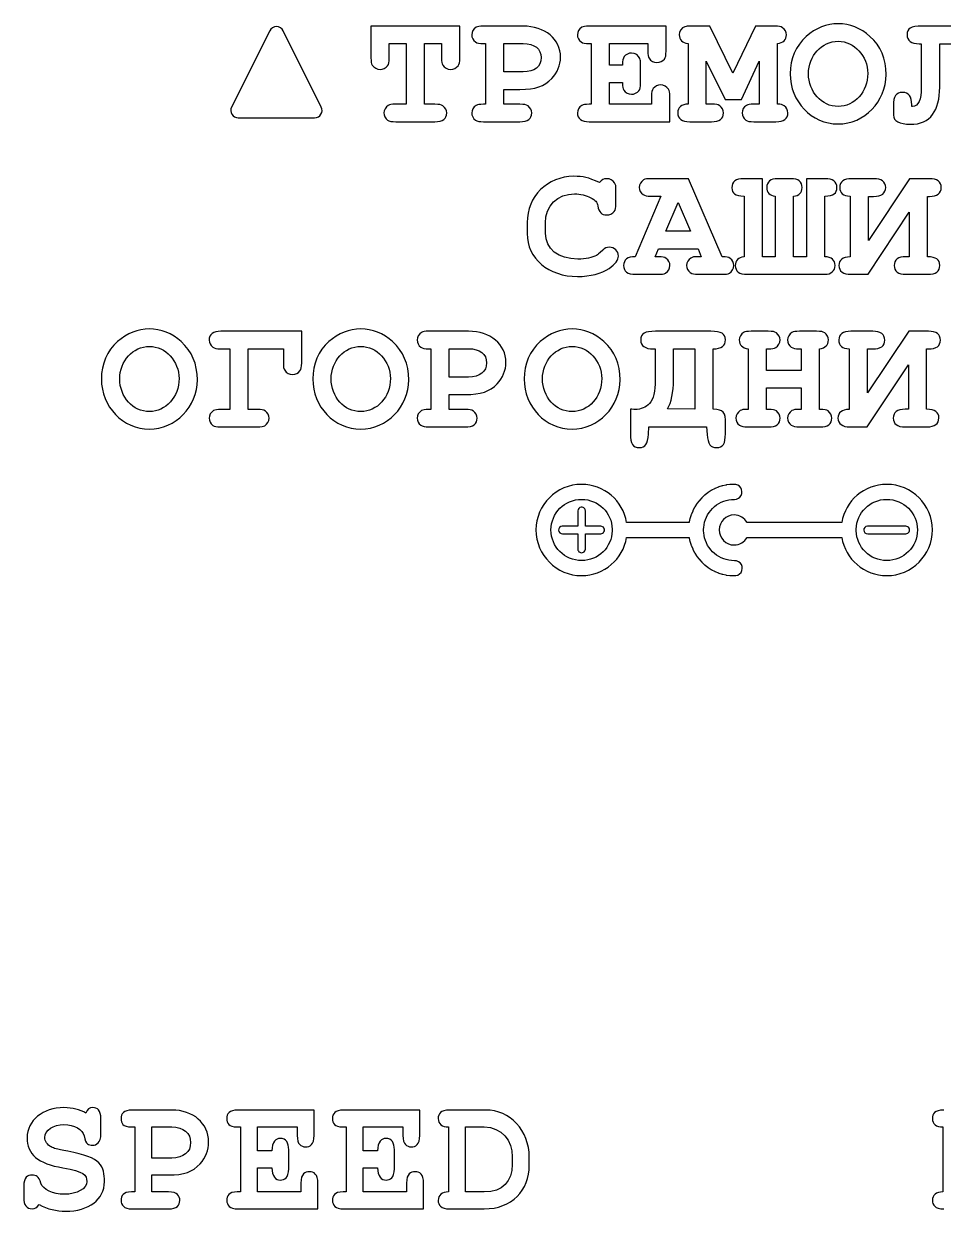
# Model space of a CAD drawing. Extents: x 3 to 63, y 6 to 117.
# Drawn here: x 9.35 to 39.96, y 77.19 to 116.73 of the extents above; entities that cross this region are included whole.
import ezdxf

# ---------------------------------------------------------------- set-up
doc = ezdxf.new("R2010")
doc.units = 0
doc.layers.add('Layer_1', color=7, linetype='CONTINUOUS')

msp = doc.modelspace()

# ---------------------------------------------------------------- linework, layer by layer
at = {"layer": 'Layer_1', "color": 7}
for points in [[(17.763672, 116.63281)], [(36.46253, 116.72715)], [(36.46253, 116.14577)], [(31.545349, 109.81835), (30.726905, 109.81835), (31.138949, 110.77226)], [(13.530089, 106.56715)], [(20.567989, 106.56715)], [(27.605888, 106.56715)], [(13.530089, 105.98577)], [(20.567989, 105.98577)], [(27.605888, 105.98577)], [(27.92181, 101.392412)], [(38.081913, 101.392412)], [(27.92181, 100.8927)], [(38.081913, 100.8927)], [(27.920775, 100.635352)], [(37.43544, 99.998181)], [(14.904296, 79.47666)], [(15.502607, 79.49356)], [(26.17799, 78.72592)], [(12.034458, 78.17276)]]:
    msp.add_lwpolyline(points, close=True, dxfattribs=at)
for points in [[(23.865575, 115.59262), (23.865575, 116.64813), (20.907886, 116.64813), (20.907886, 115.59262)], [(25.973414, 116.64813), (24.658258, 116.64813)], [(30.734138, 115.81845), (30.734138, 116.64819), (28.177205, 116.64819)], [(34.343402, 116.64814), (33.711224, 116.64814), (32.960513, 115.07898), (32.192868, 116.64814), (31.566335, 116.64814)], [(41.076501, 116.64813), (39.247701, 116.64813)], [(17.539062, 116.49414), (16.269531, 113.95508)], [(19.255859, 113.95508), (17.986328, 116.49414)], [(21.517486, 115.59262), (21.517486, 116.06675), (22.076286, 116.06675), (22.076286, 114.04604), (21.731975, 114.04604)], [(22.685886, 116.06675), (23.255975, 116.06675), (23.255975, 115.59262)], [(23.035842, 114.04615), (22.685886, 114.04615), (22.685886, 116.06675)], [(24.658258, 116.0668), (24.720348, 116.0668), (24.720348, 114.04609), (24.658258, 114.04609)], [(25.329947, 116.06675), (25.973414, 116.06675)], [(25.973414, 115.12413), (25.329947, 115.12413), (25.329947, 116.06675)], [(28.177205, 116.06686), (28.239295, 116.06686), (28.239295, 114.04615), (28.177205, 114.04615)], [(29.283516, 115.36687), (29.283516, 115.34997), (28.848894, 115.34997), (28.848894, 116.06681), (30.124538, 116.06681), (30.124538, 115.81845)], [(31.464735, 116.06674), (31.464735, 114.05167)], [(34.445002, 114.05164), (34.445002, 116.06671)], [(39.163034, 116.06111), (39.191254, 116.06111), (39.230764, 116.06111), (39.230764, 114.61613)], [(39.846052, 114.61618), (39.846052, 116.06116), (40.545963, 116.06116), (40.545963, 114.04609)], [(32.074335, 115.48537), (32.706513, 114.20973), (33.242735, 114.20973), (33.835402, 115.47973), (33.835402, 114.05168), (33.660424, 114.05168)], [(32.249313, 114.05163), (32.074335, 114.05163), (32.074335, 115.48537)], [(29.887479, 114.75727), (29.887479, 115.36687)], [(30.248706, 114.3058), (30.248706, 114.04616), (28.848884, 114.04616), (28.848897, 114.77417)], [(28.848897, 114.77417), (29.283519, 114.77417), (29.283519, 114.75727)], [(25.329947, 114.54275), (25.860525, 114.54275)], [(25.866169, 114.0462), (25.329947, 114.0462), (25.329947, 114.54275)], [(28.177205, 113.46478), (30.858316, 113.46478), (30.858316, 114.3058)], [(38.305118, 114.00093), (38.305118, 113.6792)], [(38.942898, 113.97266), (38.937298, 113.97266), (38.914718, 113.97266), (38.914718, 114.02916)], [(16.492188, 113.59375), (19.033203, 113.59375)], [(21.731975, 113.46472), (23.035842, 113.46472)], [(24.658258, 113.46477), (25.866169, 113.46477)], [(31.521179, 113.46465), (32.249313, 113.46465)], [(33.660424, 113.46466), (34.394202, 113.46466)], [(32.600857, 108.97172), (31.477612, 111.56817), (30.241479, 111.56817)], [(34.370033, 108.97168), (33.941055, 108.97168), (33.941055, 111.56813), (33.320166, 111.56813)], [(34.889321, 111.56813), (34.449055, 111.56813)], [(36.023855, 111.56813), (35.40861, 111.56813), (35.40861, 108.97168), (34.979633, 108.97168), (34.979633, 110.98675)], [(37.646271, 111.56813), (36.918138, 111.56813)], [(39.503294, 111.56813), (38.842894, 111.56813), (37.471294, 109.51355), (37.471294, 110.9811), (37.646271, 110.9811)], [(29.064973, 110.73835), (29.064973, 111.18991)], [(30.241479, 110.98685), (30.563212, 110.98685), (29.705257, 108.97178)], [(33.331455, 110.98675), (33.331455, 108.96604)], [(34.370033, 110.98675), (34.370033, 108.97168)], [(36.01821, 108.97168), (36.01821, 110.98675)], [(36.861694, 110.98675), (36.861693, 108.96604)], [(39.441204, 108.97168), (39.441204, 110.9811), (39.503294, 110.9811)], [(36.889915, 108.38466), (37.460004, 108.38466), (38.831604, 110.45053), (38.831604, 108.97168), (38.724359, 108.97168)], [(26.10729, 110.10617), (26.107289, 109.74497)], [(26.716889, 109.75622), (26.716889, 110.10053)], [(30.467257, 108.97173), (30.371297, 108.97173), (30.484186, 109.23702), (31.799349, 109.23697)], [(31.799349, 109.23697), (31.906594, 108.97168), (31.810634, 108.97168)], [(29.716545, 108.38476), (30.467257, 108.38476)], [(31.810634, 108.38475), (32.595212, 108.38475)], [(33.433055, 108.38466), (36.023855, 108.38466)], [(38.724359, 108.38466), (39.452493, 108.38466)], [(18.601261, 105.43261), (18.601261, 106.48812), (15.914506, 106.48812)], [(24.154671, 106.48812), (22.839515, 106.48812)], [(32.219861, 106.48812), (30.385416, 106.48812)], [(34.135786, 106.48813), (33.565697, 106.48813)], [(35.744451, 106.48817), (35.174362, 106.48817)], [(37.615227, 106.48812), (36.887094, 106.48812)], [(39.47225, 106.48812), (38.81185, 106.48812), (37.44025, 104.43355), (37.44025, 105.9011), (37.615227, 105.9011)], [(15.914506, 105.90679), (16.213661, 105.90679), (16.213661, 103.88607), (15.914506, 103.88607)], [(16.823261, 105.90675), (17.991661, 105.90675), (17.991661, 105.43261)], [(17.122417, 103.88603), (16.823261, 103.88603), (16.823261, 105.90675)], [(22.839515, 105.9068), (22.901605, 105.9068), (22.901605, 103.88608), (22.839515, 103.88608)], [(23.511204, 105.90675), (24.154671, 105.90675)], [(24.154671, 104.96412), (23.511204, 104.96412), (23.511204, 105.90675)], [(30.317683, 105.9011), (30.351553, 105.9011), (30.362843, 105.9011), (30.374133, 105.9011), (30.374133, 104.86817)], [(30.983726, 105.9011), (31.694926, 105.9011), (31.694926, 103.89168), (30.78617, 103.90298)], [(30.983726, 104.86818), (30.983726, 105.9011)], [(32.304528, 103.89168), (32.304528, 105.9011)], [(33.464097, 105.90677), (33.464097, 103.88605), (33.452807, 103.88605)], [(35.174362, 105.90681), (35.236452, 105.90681), (35.236452, 105.18432), (34.073696, 105.18432), (34.073696, 105.90681), (34.135786, 105.90681)], [(35.857341, 103.88608), (35.846051, 103.88608), (35.846051, 105.9068)], [(36.83065, 105.90675), (36.830649, 103.88603)], [(39.41016, 103.89168), (39.41016, 105.9011), (39.47225, 105.9011)], [(36.858871, 103.30466), (37.42896, 103.30466), (38.80056, 105.37052), (38.80056, 103.89168), (38.693315, 103.89168)], [(23.511204, 104.38275), (24.041782, 104.38275)], [(24.047427, 103.88609), (23.511204, 103.88609), (23.511204, 104.38275)], [(34.135785, 103.8861), (34.073695, 103.8861), (34.073695, 104.60295), (35.236453, 104.60288)], [(35.236453, 104.60288), (35.236453, 103.88603), (35.174363, 103.88603)], [(29.702444, 103.88603), (29.657284, 103.88603), (29.595194, 103.89203), (29.583904, 103.89203), (29.578304, 103.89203), (29.544434, 103.89203), (29.544434, 103.07923)], [(15.914506, 103.30471), (17.122417, 103.30471)], [(22.839515, 103.30476), (24.047427, 103.30476)], [(30.14839, 103.0623), (30.15968, 103.30501), (32.078748, 103.30466)], [(32.078748, 103.30466), (32.101328, 103.05066)], [(32.710928, 103.07888), (32.710928, 103.41755)], [(33.452807, 103.30473), (34.135785, 103.30473)], [(35.174363, 103.30471), (35.857341, 103.30471)], [(38.693315, 103.30466), (39.421449, 103.30466)], [(32.349445, 101.245651), (32.251777, 101.192941)], [(32.597492, 101.337635), (32.492074, 101.304562)], [(32.728752, 101.36709), (32.621265, 101.343836)], [(32.859493, 101.386727), (32.749939, 101.371224)], [(32.9923, 101.390861), (32.9923, 101.392412), (32.880681, 101.386727)], [(31.832166, 100.841024), (31.763435, 100.753174)], [(32.017684, 101.028609), (31.935517, 100.954195)], [(31.984095, 99.903097), (31.986161, 99.959424), (31.998046, 100.047274), (32.017684, 100.135124), (32.045071, 100.219356), (32.078144, 100.301005), (32.118969, 100.381104), (32.168062, 100.455518), (32.222839, 100.525798), (32.281233, 100.591944), (32.347897, 100.652922), (32.418176, 100.707182), (32.492074, 100.754208), (32.572171, 100.795549), (32.654337, 100.828622), (32.738054, 100.85601), (32.82642, 100.87513), (32.914269, 100.887016), (33.013488, 100.89115)], [(27.796752, 100.507711), (27.796752, 99.998181), (27.287222, 99.998181)], [(31.620809, 100.50306), (31.577917, 100.401774)], [(31.752066, 100.733537), (31.691606, 100.641553)], [(31.504019, 100.124272), (31.504019, 100.123238), (29.420944, 100.123238)], [(31.530893, 100.255013), (31.507636, 100.145459)], [(31.570165, 100.382137), (31.537092, 100.276717)], [(36.584847, 100.123238), (33.431035, 100.123238)], [(27.287222, 99.748067), (27.796752, 99.748067)], [(28.046867, 99.238538), (28.046868, 99.748067)], [(28.558463, 99.998181), (28.046868, 99.998181)], [(33.013488, 98.849931), (32.914269, 98.855616), (32.82642, 98.867501), (32.738054, 98.885071), (32.654337, 98.91246), (32.572171, 98.9476), (32.492074, 98.988424), (32.418176, 99.035449), (32.347897, 99.090226), (32.281233, 99.150688), (32.222839, 99.215283), (32.168062, 99.285564), (32.118969, 99.361528), (32.078144, 99.440076), (32.045071, 99.521725), (32.017684, 99.607507), (31.998046, 99.693807), (31.986161, 99.781657)], [(38.718561, 99.998181), (37.44732, 99.998181)], [(37.44732, 99.748067), (38.718561, 99.748067)], [(29.420944, 99.62301), (31.503503, 99.62301), (31.504019, 99.61836)], [(31.537092, 99.467981), (31.570165, 99.362561)], [(33.431551, 99.62301), (36.584847, 99.62301)], [(31.630628, 99.219934), (31.681787, 99.120199)], [(31.691606, 99.102629), (31.752066, 99.009095)], [(31.763435, 98.991524), (31.832166, 98.903675)], [(32.033186, 98.700069), (32.121035, 98.633924)], [(32.140673, 98.619971), (32.234208, 98.561577)], [(32.371151, 98.48923), (32.472436, 98.446338)], [(32.492074, 98.440137), (32.597492, 98.407064)], [(32.880681, 98.355905), (32.9923, 98.35177)], [(11.915924, 79.77014), (11.915924, 80.26685)], [(14.277763, 80.56036), (12.962607, 80.56036)], [(19.015913, 79.7137), (19.015913, 80.56036), (16.481557, 80.56036)], [(22.534862, 79.7137), (22.534862, 80.56036), (20.000506, 80.56036)], [(24.721723, 80.56036), (23.525101, 80.56036)], [(12.94003, 79.99592), (13.047274, 79.99592), (13.047274, 77.8341), (12.94003, 77.8341)], [(14.277763, 78.96302), (13.611718, 78.96302), (13.611718, 79.99595), (14.277763, 79.99595)], [(16.458979, 79.99592), (16.566224, 79.99592), (16.566224, 77.8341), (16.458979, 77.8341)], [(17.610446, 79.20005), (17.130668, 79.20005), (17.130668, 79.99592), (18.451468, 79.99592), (18.451468, 79.7137)], [(19.977928, 79.99592), (20.085173, 79.99592), (20.085173, 77.8341), (19.977928, 77.8341)], [(21.129395, 79.20005), (20.649617, 79.20005), (20.649617, 79.99592), (21.970417, 79.99592), (21.970417, 79.7137)], [(23.491234, 79.99592), (23.491234, 77.8341)], [(24.682212, 77.83407), (24.055679, 77.83407), (24.055679, 79.99589), (24.676568, 79.99589)], [(39.946234, 79.99592), (39.946234, 77.8341)], [(18.169246, 78.60174), (18.169246, 79.23956)], [(21.688195, 78.60174), (21.688195, 79.23956)], [(25.613545, 79.00247), (25.613545, 78.74282)], [(26.17799, 78.72592), (26.17799, 78.99121)], [(14.170518, 77.8341), (13.611718, 77.8341), (13.611718, 78.39854), (14.164874, 78.39854)], [(18.575646, 78.12761), (18.575646, 77.8341), (17.130668, 77.8341), (17.130668, 78.64125), (17.610446, 78.64125)], [(22.094595, 78.12761), (22.094595, 77.8341), (20.649617, 77.8341), (20.649617, 78.64125), (21.129395, 78.64125)], [(9.347702, 78.02036), (9.347702, 77.64783)], [(19.14009, 77.26965), (19.14009, 78.12761)], [(22.659039, 77.26965), (22.659039, 78.12761)], [(12.962607, 77.26965), (14.170518, 77.26965)], [(16.481557, 77.26965), (19.14009, 77.26965)], [(20.000506, 77.26965), (22.659039, 77.26965)], [(23.525101, 77.26965), (24.676568, 77.26965)]]:
    msp.add_lwpolyline(points, dxfattribs=at)
for points in [[(17.763672, 116.63281), (17.668512, 116.6331), (17.581443, 116.57931), (17.539062, 116.49414)], [(17.986328, 116.49414), (17.944258, 116.57874), (17.858126, 116.63236), (17.763672, 116.63281)], [(24.658258, 116.64813), (24.511503, 116.64813), (24.466347, 116.64213), (24.409903, 116.60863)], [(27.220836, 115.60955), (27.220836, 116.21915), (26.701547, 116.64813), (25.973414, 116.64813)], [(28.177205, 116.64819), (28.024805, 116.64819), (27.985294, 116.64219), (27.92885, 116.60869)], [(31.566335, 116.64814), (31.453446, 116.64814), (31.413935, 116.64214), (31.363135, 116.62554)], [(34.614335, 116.59164), (34.552245, 116.63684), (34.495802, 116.64814), (34.343402, 116.64814)], [(36.46253, 116.72715), (36.084352, 116.72715), (35.717463, 116.58039), (35.401374, 116.30382)], [(37.523685, 116.30382), (37.218885, 116.58039), (36.846352, 116.72715), (36.46253, 116.72715)], [(39.247701, 116.64813), (38.886456, 116.64813), (38.756634, 116.56913), (38.756634, 116.36026)], [(24.409903, 116.60863), (24.319593, 116.55213), (24.263147, 116.45623), (24.263147, 116.36027)], [(24.263147, 116.36027), (24.263147, 116.26427), (24.313947, 116.174), (24.387325, 116.1232)], [(27.92885, 116.60869), (27.83854, 116.55219), (27.782094, 116.46193), (27.782094, 116.36033)], [(27.782094, 116.36033), (27.782094, 116.26433), (27.827254, 116.17971), (27.906272, 116.12326)], [(31.363135, 116.62554), (31.250246, 116.59164), (31.171224, 116.47314), (31.171224, 116.36025)], [(31.171224, 116.36025), (31.171224, 116.19092), (31.272824, 116.09496), (31.464735, 116.06674)], [(34.445002, 116.06671), (34.636913, 116.09491), (34.738513, 116.19089), (34.738513, 116.36022)], [(34.738513, 116.36022), (34.738513, 116.45052), (34.693353, 116.5352), (34.614335, 116.59164)], [(35.401374, 116.30382), (35.057063, 115.99902), (34.865152, 115.55311), (34.865152, 115.06204)], [(38.059908, 115.03382), (38.059908, 115.55875), (37.879285, 115.98208), (37.523685, 116.30382)], [(38.756634, 116.36026), (38.756634, 116.16271), (38.892101, 116.06675), (39.163034, 116.06111)], [(24.387325, 116.1232), (24.449415, 116.078), (24.511503, 116.0668), (24.658258, 116.0668)], [(25.973414, 116.06675), (26.351592, 116.06675), (26.57737, 115.89177), (26.57737, 115.59826)], [(27.906272, 116.12326), (27.968362, 116.07806), (28.03045, 116.06686), (28.177205, 116.06686)], [(35.474752, 115.06204), (35.474752, 115.65471), (35.920663, 116.14577), (36.46253, 116.14577)], [(36.46253, 116.14577), (36.998752, 116.14577), (37.450308, 115.65471), (37.450308, 115.07333)], [(20.907886, 115.59262), (20.907886, 115.45715), (20.919176, 115.40071), (20.953046, 115.34991)], [(21.461046, 115.32733), (21.506206, 115.38943), (21.517486, 115.43457), (21.517486, 115.59262)], [(23.255975, 115.59262), (23.255975, 115.45715), (23.267265, 115.40071), (23.301135, 115.34991)], [(23.809135, 115.32733), (23.854285, 115.38943), (23.865575, 115.43457), (23.865575, 115.59262)], [(26.57737, 115.59826), (26.57737, 115.29911), (26.351592, 115.12413), (25.973414, 115.12413)], [(26.93297, 114.90399), (27.113592, 115.09591), (27.220836, 115.35555), (27.220836, 115.60955)], [(29.339966, 115.63216), (29.294806, 115.57006), (29.283516, 115.51362), (29.283516, 115.36687)], [(29.582677, 115.75069), (29.486717, 115.75069), (29.39641, 115.70549), (29.339966, 115.63216)], [(29.864899, 115.57007), (29.825389, 115.67167), (29.706855, 115.75069), (29.582677, 115.75069)], [(29.887479, 115.36687), (29.887479, 115.47976), (29.881879, 115.51362), (29.864899, 115.57007)], [(30.124538, 115.81845), (30.124538, 115.68863), (30.135828, 115.62654), (30.169698, 115.57574)], [(30.169698, 115.57574), (30.226138, 115.49104), (30.327742, 115.43463), (30.429342, 115.43463)], [(30.429342, 115.43463), (30.525302, 115.43463), (30.621254, 115.47983), (30.677698, 115.55317)], [(30.677698, 115.55317), (30.722858, 115.61527), (30.734138, 115.66605), (30.734138, 115.81845)], [(20.953046, 115.34991), (21.009486, 115.25961), (21.11109, 115.20879), (21.21269, 115.20879)], [(21.21269, 115.20879), (21.30865, 115.20879), (21.398957, 115.25399), (21.461046, 115.32733)], [(23.301135, 115.34991), (23.357575, 115.25961), (23.453535, 115.20879), (23.560779, 115.20879)], [(23.560779, 115.20879), (23.656739, 115.20879), (23.747046, 115.25399), (23.809135, 115.32733)], [(34.865152, 115.06204), (34.865152, 114.13635), (35.581997, 113.39128), (36.46253, 113.39128)], [(36.46253, 113.97266), (35.920663, 113.97266), (35.474752, 114.46373), (35.474752, 115.06204)], [(37.450308, 115.07333), (37.450308, 114.46373), (37.010041, 113.97266), (36.46253, 113.97266)], [(25.860525, 114.54275), (26.396747, 114.54275), (26.67897, 114.63875), (26.93297, 114.90399)], [(29.283519, 114.75727), (29.283519, 114.6218), (29.289119, 114.571), (29.323029, 114.5202)], [(29.831029, 114.49762), (29.876189, 114.55972), (29.887479, 114.60487), (29.887479, 114.75727)], [(30.553511, 114.68963), (30.451911, 114.68963), (30.367245, 114.64443), (30.305156, 114.57109)], [(30.813156, 114.54851), (30.756706, 114.63881), (30.655111, 114.68963), (30.553511, 114.68963)], [(36.46253, 113.39128), (37.337419, 113.39128), (38.059908, 114.13635), (38.059908, 115.03382)], [(29.323029, 114.5202), (29.379479, 114.4355), (29.481074, 114.37909), (29.582674, 114.37909)], [(29.582674, 114.37909), (29.678634, 114.37909), (29.774585, 114.42429), (29.831029, 114.49762)], [(30.305156, 114.57109), (30.259996, 114.50899), (30.248706, 114.4582), (30.248706, 114.3058)], [(30.858316, 114.3058), (30.858316, 114.44127), (30.847026, 114.49771), (30.813156, 114.54851)], [(38.609918, 114.4412), (38.389785, 114.4412), (38.305118, 114.31138), (38.305118, 114.00093)], [(38.914718, 114.02916), (38.914718, 114.30009), (38.813118, 114.4412), (38.609918, 114.4412)], [(39.230764, 114.61613), (39.230764, 114.18715), (39.134804, 113.98395), (38.942898, 113.97266)], [(39.608985, 113.70742), (39.76703, 113.91627), (39.846052, 114.22671), (39.846052, 114.61618)], [(16.269531, 113.95508), (16.187131, 113.78935), (16.307111, 113.59466), (16.492188, 113.59375)], [(19.033203, 113.59375), (19.218283, 113.59466), (19.338256, 113.78935), (19.255859, 113.95508)], [(21.48362, 114.00654), (21.39331, 113.95014), (21.336864, 113.85414), (21.336864, 113.75818)], [(21.731975, 114.04604), (21.58522, 114.04604), (21.540064, 114.04004), (21.48362, 114.00654)], [(23.306775, 113.98965), (23.244685, 114.03485), (23.188242, 114.04615), (23.035842, 114.04615)], [(23.430953, 113.75823), (23.430953, 113.84853), (23.385803, 113.93321), (23.306775, 113.98965)], [(24.409903, 114.00659), (24.319593, 113.95019), (24.263147, 113.85419), (24.263147, 113.75823)], [(24.658258, 114.04609), (24.517147, 114.04609), (24.466347, 114.03479), (24.409903, 114.00659)], [(26.137103, 113.9897), (26.075013, 114.0349), (26.018569, 114.0462), (25.866169, 114.0462)], [(26.261281, 113.75828), (26.261281, 113.84858), (26.216121, 113.93326), (26.137103, 113.9897)], [(27.92885, 114.00665), (27.83854, 113.95025), (27.782094, 113.85989), (27.782094, 113.75829)], [(28.177205, 114.04615), (28.036094, 114.04615), (27.985294, 114.03485), (27.92885, 114.00665)], [(31.464735, 114.05167), (31.250246, 114.04567), (31.120424, 113.93878), (31.120424, 113.75816)], [(32.520246, 113.99523), (32.458156, 114.04043), (32.407357, 114.05163), (32.249313, 114.05163)], [(32.644424, 113.75816), (32.644424, 113.85416), (32.599264, 113.93878), (32.520246, 113.99523)], [(33.412068, 114.00648), (33.321758, 113.95568), (33.265313, 113.85972), (33.265313, 113.75812)], [(33.660424, 114.05168), (33.513668, 114.05168), (33.468513, 114.04038), (33.412068, 114.00648)], [(34.665135, 113.99524), (34.608695, 114.03474), (34.569175, 114.04604), (34.445002, 114.05164)], [(34.789313, 113.75817), (34.789313, 113.85417), (34.744153, 113.93879), (34.665135, 113.99524)], [(21.336864, 113.75818), (21.336864, 113.66788), (21.387664, 113.57192), (21.461042, 113.52112)], [(21.461042, 113.52112), (21.517482, 113.48162), (21.602153, 113.46472), (21.731975, 113.46472)], [(23.035842, 113.46472), (23.295486, 113.46472), (23.430953, 113.56072), (23.430953, 113.75823)], [(24.263147, 113.75823), (24.263147, 113.66793), (24.313947, 113.57197), (24.387325, 113.52117)], [(24.387325, 113.52117), (24.443765, 113.48167), (24.528436, 113.46477), (24.658258, 113.46477)], [(25.866169, 113.46477), (26.125814, 113.46477), (26.261281, 113.56077), (26.261281, 113.75828)], [(27.782094, 113.75829), (27.782094, 113.56638), (27.917561, 113.46478), (28.177205, 113.46478)], [(31.120424, 113.75816), (31.120424, 113.56625), (31.25589, 113.46465), (31.521179, 113.46465)], [(32.249313, 113.46465), (32.508957, 113.46465), (32.644424, 113.56065), (32.644424, 113.75816)], [(33.265313, 113.75812), (33.265313, 113.66212), (33.310473, 113.5775), (33.389491, 113.52106)], [(33.389491, 113.52106), (33.445931, 113.48156), (33.524957, 113.46466), (33.660424, 113.46466)], [(34.394202, 113.46466), (34.653846, 113.46466), (34.789313, 113.56626), (34.789313, 113.75817)], [(38.305118, 113.6792), (38.305118, 113.49293), (38.508318, 113.38004), (38.858274, 113.38004)], [(38.858274, 113.38004), (39.213874, 113.38004), (39.450941, 113.48164), (39.608985, 113.70742)], [(27.665156, 111.64711), (26.778978, 111.64711), (26.10729, 110.98106), (26.10729, 110.10617)], [(28.517467, 111.44391), (28.128001, 111.61324), (27.981245, 111.64711), (27.665156, 111.64711)], [(28.760178, 111.56809), (28.658578, 111.56809), (28.590845, 111.53419), (28.517467, 111.44391)], [(29.019823, 111.43262), (28.963373, 111.51732), (28.867423, 111.56809), (28.760178, 111.56809)], [(29.987479, 111.52867), (29.897169, 111.47227), (29.840723, 111.37627), (29.840723, 111.28032)], [(30.241479, 111.56817), (30.089079, 111.56817), (30.043923, 111.56217), (29.987479, 111.52867)], [(33.320166, 111.56813), (33.060521, 111.56813), (32.925055, 111.46653), (32.925055, 111.26897)], [(34.449055, 111.56813), (34.211988, 111.56813), (34.08781, 111.46653), (34.08781, 111.27461)], [(35.261855, 111.27461), (35.261855, 111.46653), (35.137677, 111.56813), (34.889321, 111.56813)], [(36.42461, 111.27461), (36.42461, 111.46653), (36.289144, 111.56813), (36.023855, 111.56813)], [(36.918138, 111.56813), (36.652849, 111.56813), (36.517383, 111.46653), (36.517383, 111.28026)], [(38.047027, 111.27461), (38.047027, 111.46653), (37.905916, 111.56813), (37.646271, 111.56813)], [(39.898405, 111.27461), (39.898405, 111.46653), (39.762938, 111.56813), (39.503294, 111.56813)], [(29.064973, 111.18991), (29.064973, 111.33102), (29.059373, 111.37617), (29.019823, 111.43262)], [(29.840723, 111.28032), (29.840723, 111.18432), (29.885883, 111.0997), (29.970545, 111.04325)], [(32.925055, 111.26897), (32.925055, 111.07706), (33.032299, 110.99804), (33.331455, 110.98675)], [(34.08781, 111.27461), (34.08781, 111.11093), (34.18377, 111.01497), (34.370033, 110.98675)], [(34.979633, 110.98675), (35.165899, 111.00365), (35.261855, 111.09964), (35.261855, 111.27461)], [(36.01821, 110.98675), (36.311721, 110.99805), (36.42461, 111.07705), (36.42461, 111.27461)], [(36.517383, 111.28026), (36.517383, 111.08835), (36.630271, 110.99239), (36.861694, 110.98675)], [(37.646271, 110.9811), (37.91156, 110.9811), (38.047027, 111.0827), (38.047027, 111.27461)], [(39.503294, 110.9811), (39.762938, 110.9811), (39.898405, 111.0827), (39.898405, 111.27461)], [(26.716889, 110.10053), (26.716889, 110.66497), (27.123289, 111.06573), (27.687733, 111.06573)], [(27.687733, 111.06573), (27.879644, 111.06573), (28.071555, 111.02053), (28.223955, 110.93591)], [(28.223955, 110.93591), (28.382, 110.85121), (28.438444, 110.78915), (28.461022, 110.66497)], [(29.008533, 110.47871), (29.053693, 110.53511), (29.064973, 110.59724), (29.064973, 110.73835)], [(29.970545, 111.04325), (30.026995, 110.99805), (30.089079, 110.98685), (30.241479, 110.98685)], [(28.461022, 110.66497), (28.500532, 110.45049), (28.5852, 110.36017), (28.760177, 110.36017)], [(28.760177, 110.36017), (28.856137, 110.36017), (28.946444, 110.40537), (29.008533, 110.47871)], [(26.107289, 109.74497), (26.107289, 108.91524), (26.818489, 108.31128), (27.789333, 108.31128)], [(27.800622, 108.89262), (27.145866, 108.89262), (26.716889, 109.23129), (26.716889, 109.75622)], [(28.624711, 109.19177), (28.477955, 109.05066), (28.477955, 109.05066), (28.421511, 109.0168)], [(28.844844, 109.28777), (28.765824, 109.28777), (28.692444, 109.25957), (28.624711, 109.19177)], [(29.149644, 108.99426), (29.149644, 109.1523), (29.008533, 109.28777), (28.844844, 109.28777)], [(28.421511, 109.0168), (28.274755, 108.9378), (28.060266, 108.89262), (27.800622, 108.89262)], [(28.8392, 108.58221), (29.0424, 108.72333), (29.149644, 108.86444), (29.149644, 108.99426)], [(29.705257, 108.97178), (29.456901, 108.97178), (29.321434, 108.87018), (29.321434, 108.67827)], [(30.73819, 108.91533), (30.6761, 108.96043), (30.625301, 108.97173), (30.467257, 108.97173)], [(30.862368, 108.67826), (30.862368, 108.76856), (30.817208, 108.85888), (30.73819, 108.91533)], [(31.562279, 108.92658), (31.471969, 108.87578), (31.415523, 108.77982), (31.415523, 108.67822)], [(31.810634, 108.97168), (31.663879, 108.97168), (31.618723, 108.96038), (31.562279, 108.92658)], [(32.866145, 108.91532), (32.804055, 108.95482), (32.753257, 108.96612), (32.600857, 108.97172)], [(32.990323, 108.67825), (32.990323, 108.76855), (32.945163, 108.85887), (32.866145, 108.91532)], [(33.331455, 108.96604), (33.133899, 108.94344), (33.037944, 108.8475), (33.037944, 108.67817)], [(36.362521, 108.67817), (36.362521, 108.86444), (36.243988, 108.96039), (36.01821, 108.97168)], [(36.861693, 108.96604), (36.613337, 108.96004), (36.489159, 108.86444), (36.489159, 108.67817)], [(38.724359, 108.97168), (38.464715, 108.97168), (38.329248, 108.87008), (38.329248, 108.67817)], [(39.847604, 108.68381), (39.847604, 108.87573), (39.72907, 108.96039), (39.441204, 108.97168)], [(27.789333, 108.31128), (28.201377, 108.31128), (28.590844, 108.41288), (28.8392, 108.58221)], [(29.321434, 108.67827), (29.321434, 108.48071), (29.451257, 108.38476), (29.716545, 108.38476)], [(30.467257, 108.38476), (30.58579, 108.38476), (30.670457, 108.39606), (30.715612, 108.42426)], [(30.715612, 108.42426), (30.805922, 108.48066), (30.862368, 108.57666), (30.862368, 108.67826)], [(31.415523, 108.67822), (31.415523, 108.58222), (31.460683, 108.4976), (31.539701, 108.44115)], [(31.539701, 108.44115), (31.596141, 108.40165), (31.675168, 108.38475), (31.810634, 108.38475)], [(32.595212, 108.38475), (32.713745, 108.38475), (32.798412, 108.39605), (32.843568, 108.42425)], [(32.843568, 108.42425), (32.933878, 108.47505), (32.990323, 108.57665), (32.990323, 108.67825)], [(33.037944, 108.67817), (33.037944, 108.48626), (33.17341, 108.38466), (33.433055, 108.38466)], [(36.023855, 108.38466), (36.227055, 108.38466), (36.362521, 108.50319), (36.362521, 108.67817)], [(36.489159, 108.67817), (36.489159, 108.48626), (36.63027, 108.38466), (36.889915, 108.38466)], [(38.329248, 108.67817), (38.329248, 108.48626), (38.464715, 108.38466), (38.724359, 108.38466)], [(39.452493, 108.38466), (39.712137, 108.38466), (39.847604, 108.48626), (39.847604, 108.68381)], [(13.530089, 106.56715), (13.151911, 106.56715), (12.785022, 106.42039), (12.468934, 106.14381)], [(14.591245, 106.14381), (14.286445, 106.42039), (13.913911, 106.56715), (13.530089, 106.56715)], [(15.914506, 106.48812), (15.654861, 106.48812), (15.519394, 106.38652), (15.519394, 106.19461)], [(20.567989, 106.56715), (20.189811, 106.56715), (19.822922, 106.42039), (19.506833, 106.14381)], [(21.629144, 106.14381), (21.324344, 106.42039), (20.951811, 106.56715), (20.567989, 106.56715)], [(22.59116, 106.44862), (22.50085, 106.39222), (22.444404, 106.29622), (22.444404, 106.20027)], [(22.839515, 106.48812), (22.69276, 106.48812), (22.647604, 106.48212), (22.59116, 106.44862)], [(25.402093, 105.44955), (25.402093, 106.05915), (24.882804, 106.48812), (24.154671, 106.48812)], [(27.605888, 106.56715), (27.22771, 106.56715), (26.860821, 106.42039), (26.544733, 106.14381)], [(28.667044, 106.14381), (28.362244, 106.42039), (27.98971, 106.56715), (27.605888, 106.56715)], [(30.385416, 106.48812), (30.018528, 106.48812), (29.888705, 106.41472), (29.888705, 106.20026)], [(32.710928, 106.2059), (32.710928, 106.4091), (32.575461, 106.48812), (32.219861, 106.48812)], [(33.317342, 106.44863), (33.227032, 106.39223), (33.170586, 106.29623), (33.170586, 106.20028)], [(33.565697, 106.48813), (33.424586, 106.48813), (33.368142, 106.47683), (33.317342, 106.44863)], [(34.406719, 106.43173), (34.344629, 106.47693), (34.293831, 106.48813), (34.135786, 106.48813)], [(34.530897, 106.20031), (34.530897, 106.29061), (34.485737, 106.37528), (34.406719, 106.43173)], [(34.926006, 106.44867), (34.835696, 106.39227), (34.779251, 106.29627), (34.779251, 106.20032)], [(35.174362, 106.48817), (35.033251, 106.48817), (34.976806, 106.47687), (34.926006, 106.44867)], [(36.015384, 106.43737), (35.953294, 106.47687), (35.902495, 106.48817), (35.744451, 106.48817)], [(36.139562, 106.20031), (36.139562, 106.29061), (36.094402, 106.37528), (36.015384, 106.43737)], [(36.887094, 106.48812), (36.621805, 106.48812), (36.486339, 106.38652), (36.486339, 106.20026)], [(38.015983, 106.19461), (38.015983, 106.38652), (37.874872, 106.48812), (37.615227, 106.48812)], [(39.867361, 106.19461), (39.867361, 106.38652), (39.731894, 106.48812), (39.47225, 106.48812)], [(12.468934, 106.14381), (12.124622, 105.83901), (11.932711, 105.3931), (11.932711, 104.90203)], [(12.542311, 104.90203), (12.542311, 105.4947), (12.988222, 105.98577), (13.530089, 105.98577)], [(13.530089, 105.98577), (14.066311, 105.98577), (14.517867, 105.4947), (14.517867, 104.91332)], [(15.127467, 104.87381), (15.127467, 105.39875), (14.946845, 105.82208), (14.591245, 106.14381)], [(15.519394, 106.19461), (15.519394, 106.10431), (15.564554, 106.01963), (15.643572, 105.96319)], [(15.643572, 105.96319), (15.711302, 105.91799), (15.756461, 105.90679), (15.914506, 105.90679)], [(19.506833, 106.14381), (19.162522, 105.83901), (18.970611, 105.3931), (18.970611, 104.90203)], [(19.580211, 104.90203), (19.580211, 105.4947), (20.026122, 105.98577), (20.567989, 105.98577)], [(20.567989, 105.98577), (21.104211, 105.98577), (21.555766, 105.4947), (21.555766, 104.91332)], [(22.165366, 104.87381), (22.165366, 105.39875), (21.984744, 105.82208), (21.629144, 106.14381)], [(22.444404, 106.20027), (22.444404, 106.10427), (22.495204, 106.014), (22.568582, 105.9632)], [(22.568582, 105.9632), (22.630672, 105.918), (22.69276, 105.9068), (22.839515, 105.9068)], [(26.544733, 106.14381), (26.200421, 105.83901), (26.00851, 105.3931), (26.00851, 104.90203)], [(26.61811, 104.90203), (26.61811, 105.4947), (27.064021, 105.98577), (27.605888, 105.98577)], [(27.605888, 105.98577), (28.14211, 105.98577), (28.593666, 105.4947), (28.593666, 104.91332)], [(29.203266, 104.87381), (29.203266, 105.39875), (29.022644, 105.82208), (28.667044, 106.14381)], [(29.888705, 106.20026), (29.888705, 106.0027), (30.029816, 105.9011), (30.317683, 105.9011)], [(32.304528, 105.9011), (32.581105, 105.9071), (32.710928, 106.00835), (32.710928, 106.2059)], [(33.170586, 106.20028), (33.170586, 106.03094), (33.272186, 105.92934), (33.464097, 105.90677)], [(34.384142, 105.94631), (34.474452, 106.00271), (34.530897, 106.09306), (34.530897, 106.20031)], [(34.779251, 106.20032), (34.779251, 106.10432), (34.824411, 106.01405), (34.903429, 105.95761)], [(35.846051, 105.9068), (36.037962, 105.9294), (36.139562, 106.03097), (36.139562, 106.20031)], [(36.486339, 106.20026), (36.486339, 106.00835), (36.599227, 105.91239), (36.83065, 105.90675)], [(37.615227, 105.9011), (37.880516, 105.9011), (38.015983, 106.0027), (38.015983, 106.19461)], [(39.47225, 105.9011), (39.731894, 105.9011), (39.867361, 106.0027), (39.867361, 106.19461)], [(24.154671, 105.90675), (24.532849, 105.90675), (24.758627, 105.73177), (24.758627, 105.43826)], [(34.135786, 105.90681), (34.276897, 105.90681), (34.333342, 105.91281), (34.384142, 105.94631)], [(34.903429, 105.95761), (34.965519, 105.91811), (35.021962, 105.90681), (35.174362, 105.90681)], [(17.991661, 105.43261), (17.991661, 105.2915), (18.002951, 105.2407), (18.036821, 105.1899)], [(18.036821, 105.1899), (18.093261, 105.0996), (18.189221, 105.04879), (18.296465, 105.04879)], [(18.296465, 105.04879), (18.398065, 105.04879), (18.482732, 105.08829), (18.544821, 105.16732)], [(18.544821, 105.16732), (18.589981, 105.22942), (18.601261, 105.28021), (18.601261, 105.43261)], [(24.758627, 105.43826), (24.758627, 105.1391), (24.532849, 104.96412), (24.154671, 104.96412)], [(25.114227, 104.74399), (25.294849, 104.9359), (25.402093, 105.19555), (25.402093, 105.44955)], [(11.932711, 104.90203), (11.932711, 103.97635), (12.649556, 103.23128), (13.530089, 103.23128)], [(13.530089, 103.81266), (12.988222, 103.81266), (12.542311, 104.30372), (12.542311, 104.90203)], [(14.517867, 104.91332), (14.517867, 104.30372), (14.0776, 103.81266), (13.530089, 103.81266)], [(13.530089, 103.23128), (14.404978, 103.23128), (15.127467, 103.97635), (15.127467, 104.87381)], [(18.970611, 104.90203), (18.970611, 103.97635), (19.687455, 103.23128), (20.567989, 103.23128)], [(20.567989, 103.81266), (20.026122, 103.81266), (19.580211, 104.30372), (19.580211, 104.90203)], [(21.555766, 104.91332), (21.555766, 104.30372), (21.1155, 103.81266), (20.567989, 103.81266)], [(20.567989, 103.23128), (21.442877, 103.23128), (22.165366, 103.97635), (22.165366, 104.87381)], [(26.00851, 104.90203), (26.00851, 103.97635), (26.725355, 103.23128), (27.605888, 103.23128)], [(27.605888, 103.81266), (27.064021, 103.81266), (26.61811, 104.30372), (26.61811, 104.90203)], [(28.593666, 104.91332), (28.593666, 104.30372), (28.153399, 103.81266), (27.605888, 103.81266)], [(27.605888, 103.23128), (28.480777, 103.23128), (29.203266, 103.97635), (29.203266, 104.87381)], [(30.374133, 104.86817), (30.374133, 104.48435), (30.312043, 104.23035), (30.182221, 104.08359)], [(30.78617, 103.90298), (30.910348, 104.11747), (30.978081, 104.46742), (30.983726, 104.86818)], [(24.041782, 104.38275), (24.578004, 104.38275), (24.860227, 104.47875), (25.114227, 104.74399)], [(30.182221, 104.08359), (30.063688, 103.95377), (29.899999, 103.88603), (29.702444, 103.88603)], [(15.66615, 103.84657), (15.57584, 103.79017), (15.519394, 103.69417), (15.519394, 103.59257)], [(15.519394, 103.59257), (15.519394, 103.50227), (15.564554, 103.4176), (15.643572, 103.35551)], [(15.914506, 103.88607), (15.784683, 103.88607), (15.71695, 103.87477), (15.66615, 103.84657)], [(17.39335, 103.82963), (17.33126, 103.87483), (17.269172, 103.88603), (17.122417, 103.88603)], [(17.370772, 103.34421), (17.461082, 103.40061), (17.517528, 103.49096), (17.517528, 103.59256)], [(17.517528, 103.59256), (17.517528, 103.68856), (17.472368, 103.77319), (17.39335, 103.82963)], [(22.59116, 103.84658), (22.50085, 103.79018), (22.444404, 103.69418), (22.444404, 103.59823)], [(22.444404, 103.59823), (22.444404, 103.50793), (22.495204, 103.41196), (22.568582, 103.36116)], [(22.839515, 103.88608), (22.698404, 103.88608), (22.647604, 103.87478), (22.59116, 103.84658)], [(24.31836, 103.82969), (24.25627, 103.87489), (24.199827, 103.88609), (24.047427, 103.88609)], [(24.047427, 103.30476), (24.307071, 103.30476), (24.442538, 103.40066), (24.442538, 103.59827)], [(24.442538, 103.59827), (24.442538, 103.68857), (24.397378, 103.77325), (24.31836, 103.82969)], [(32.710928, 103.41755), (32.722218, 103.79008), (32.643198, 103.88039), (32.304528, 103.89168)], [(33.204452, 103.84655), (33.114142, 103.79575), (33.057696, 103.69415), (33.057696, 103.5982)], [(33.057696, 103.5982), (33.057696, 103.5079), (33.102856, 103.41758), (33.181874, 103.36113)], [(33.452807, 103.88605), (33.311696, 103.88605), (33.255252, 103.88005), (33.204452, 103.84655)], [(34.406718, 103.8353), (34.344628, 103.8748), (34.29383, 103.8861), (34.135785, 103.8861)], [(34.135785, 103.30473), (34.401074, 103.30473), (34.530896, 103.40063), (34.530896, 103.59824)], [(34.530896, 103.59824), (34.530896, 103.68854), (34.485736, 103.77322), (34.406718, 103.8353)], [(34.926007, 103.84653), (34.835697, 103.79573), (34.779252, 103.69413), (34.779252, 103.59818)], [(34.779252, 103.59818), (34.779252, 103.50218), (34.824412, 103.41191), (34.90343, 103.36111)], [(35.174363, 103.88603), (35.033252, 103.88603), (34.982452, 103.88003), (34.926007, 103.84653)], [(36.128274, 103.83528), (36.066184, 103.87478), (36.015385, 103.88608), (35.857341, 103.88608)], [(35.857341, 103.30471), (36.116985, 103.30471), (36.252452, 103.40061), (36.252452, 103.59822)], [(36.252452, 103.59822), (36.252452, 103.68852), (36.207292, 103.7732), (36.128274, 103.83528)], [(36.830649, 103.88603), (36.582293, 103.88003), (36.458115, 103.78443), (36.458115, 103.59817)], [(36.458115, 103.59817), (36.458115, 103.40626), (36.599226, 103.30466), (36.858871, 103.30466)], [(38.693315, 103.89168), (38.433671, 103.89168), (38.298204, 103.79008), (38.298204, 103.59817)], [(38.298204, 103.59817), (38.298204, 103.40626), (38.433671, 103.30466), (38.693315, 103.30466)], [(39.81656, 103.60381), (39.81656, 103.79572), (39.698026, 103.88039), (39.41016, 103.89168)], [(39.421449, 103.30466), (39.681093, 103.30466), (39.81656, 103.40626), (39.81656, 103.60381)], [(15.643572, 103.35551), (15.705662, 103.31601), (15.750817, 103.30471), (15.914506, 103.30471)], [(17.122417, 103.30471), (17.263528, 103.30471), (17.319972, 103.31601), (17.370772, 103.34421)], [(22.568582, 103.36116), (22.625032, 103.32166), (22.709693, 103.30476), (22.839515, 103.30476)], [(33.181874, 103.36113), (33.238314, 103.32163), (33.311696, 103.30473), (33.452807, 103.30473)], [(34.90343, 103.36111), (34.95987, 103.32161), (35.038896, 103.30471), (35.174363, 103.30471)], [(29.544434, 103.07923), (29.544434, 102.73492), (29.623454, 102.61638), (29.84359, 102.61638)], [(29.84359, 102.61638), (30.04679, 102.61638), (30.125812, 102.72927), (30.14839, 103.0623)], [(32.101328, 103.05066), (32.129548, 102.72892), (32.208572, 102.61603), (32.411772, 102.61603)], [(32.411772, 102.61603), (32.631905, 102.61603), (32.710928, 102.74021), (32.710928, 103.07888)], [(27.92181, 101.392412), (27.085649, 101.392412), (26.402523, 100.709284), (26.402522, 99.873125)], [(29.420944, 100.123238), (29.300387, 100.841158), (28.672679, 101.392412), (27.92181, 101.392412)], [(32.371151, 101.255469), (32.363764, 101.252543), (32.35652, 101.249266), (32.349445, 101.245651)], [(32.472436, 101.296293), (32.472436, 101.296293), (32.371151, 101.255469), (32.371151, 101.255469)], [(32.492074, 101.304562), (32.485414, 101.302086), (32.478862, 101.299327), (32.472436, 101.296293)], [(32.621265, 101.343836), (32.613243, 101.342159), (32.60531, 101.34009), (32.597492, 101.337635)], [(32.749939, 101.371224), (32.742821, 101.370152), (32.735751, 101.368773), (32.728752, 101.36709)], [(32.880681, 101.386727), (32.873621, 101.387027), (32.866552, 101.387027), (32.859493, 101.386727)], [(33.221212, 101.27799), (33.171273, 101.354625), (33.083499, 101.397904), (32.9923, 101.390861)], [(33.232024, 101.022993), (33.275297, 101.10358), (33.271152, 101.201356), (33.221212, 101.27799)], [(38.081913, 101.392412), (37.331044, 101.392412), (36.705082, 100.841158), (36.584847, 100.123238)], [(39.603267, 99.873125), (39.603267, 100.709284), (38.918073, 101.392412), (38.081913, 101.392412)], [(26.902232, 99.873125), (26.902232, 100.438534), (27.356398, 100.8927), (27.92181, 100.8927)], [(27.92181, 100.8927), (28.479242, 100.8927), (28.928245, 100.450645), (28.940868, 99.896379)], [(31.845601, 100.856527), (31.840913, 100.851545), (31.83643, 100.846373), (31.832166, 100.841024)], [(31.920016, 100.938692), (31.920016, 100.938692), (31.845601, 100.856527), (31.845601, 100.856527)], [(31.935517, 100.954195), (31.930126, 100.949257), (31.924954, 100.944084), (31.920016, 100.938692)], [(32.033186, 101.042045), (32.027837, 101.037781), (32.022665, 101.033298), (32.017684, 101.028609)], [(32.121035, 101.110258), (32.121035, 101.110258), (32.033186, 101.042045), (32.033186, 101.042045)], [(32.140673, 101.124211), (32.133907, 101.119878), (32.127353, 101.115222), (32.121035, 101.110258)], [(32.234208, 101.182605), (32.234208, 101.182605), (32.140673, 101.124211), (32.140673, 101.124211)], [(32.251777, 101.192941), (32.245782, 101.189736), (32.239921, 101.186288), (32.234208, 101.182605)], [(33.013488, 100.89115), (33.104955, 100.891852), (33.188751, 100.942406), (33.232024, 101.022993)], [(37.06492, 99.896896), (37.077753, 100.450916), (37.524655, 100.8927), (38.081913, 100.8927)], [(38.081913, 100.8927), (38.647325, 100.8927), (39.103556, 100.438534), (39.103556, 99.873125)], [(27.908374, 100.634835), (27.843791, 100.627894), (27.795283, 100.57265), (27.796752, 100.507711)], [(27.920775, 100.635352), (27.916635, 100.635385), (27.912497, 100.635213), (27.908374, 100.634835)], [(28.010818, 100.5982), (27.987061, 100.622249), (27.954578, 100.635651), (27.920775, 100.635352)], [(28.046868, 100.507711), (28.04758, 100.541508), (28.034574, 100.574152), (28.010818, 100.5982)], [(28.046868, 99.998181), (28.046868, 99.998181), (28.046868, 100.507711), (28.046868, 100.507711)], [(31.630628, 100.524764), (31.627012, 100.51769), (31.623735, 100.510447), (31.620809, 100.50306)], [(31.681787, 100.622433), (31.681787, 100.622433), (31.630628, 100.524764), (31.630628, 100.524764)], [(31.691606, 100.641553), (31.688061, 100.635323), (31.684785, 100.628944), (31.681787, 100.622433)], [(31.763435, 100.753174), (31.75935, 100.746804), (31.755557, 100.740251), (31.752066, 100.733537)], [(31.507636, 100.145459), (31.506127, 100.138452), (31.50492, 100.131383), (31.504019, 100.124272)], [(31.537092, 100.276717), (31.5347, 100.26958), (31.532631, 100.262338), (31.530893, 100.255013)], [(31.577917, 100.401774), (31.575058, 100.395341), (31.572471, 100.388789), (31.570165, 100.382137)], [(33.002119, 100.372835), (32.728831, 100.372835), (32.501893, 100.146404), (32.501893, 99.873125)], [(33.431035, 100.123238), (33.343561, 100.271166), (33.184147, 100.372835), (33.002119, 100.372835)], [(26.402522, 99.873125), (26.402522, 99.036954), (27.085649, 98.353321), (27.92181, 98.353321)], [(27.92181, 98.853548), (27.356398, 98.853548), (26.902232, 99.307704), (26.902232, 99.873125)], [(27.275337, 99.998181), (27.20627, 99.994899), (27.152941, 99.936249), (27.156223, 99.867182)], [(27.156223, 99.867182), (27.159505, 99.798115), (27.218155, 99.744785), (27.287222, 99.748067)], [(27.287222, 99.998181), (27.283263, 99.99837), (27.279297, 99.99837), (27.275337, 99.998181)], [(27.796752, 99.748067), (27.796752, 99.748067), (27.796752, 99.238538), (27.796752, 99.238538)], [(28.940868, 99.849353), (28.927983, 99.295323), (28.479067, 98.853548), (27.92181, 98.853548)], [(28.046868, 99.748067), (28.046868, 99.748067), (28.558463, 99.748067), (28.558463, 99.748067)], [(28.666766, 99.935653), (28.644426, 99.974346), (28.603142, 99.998181), (28.558463, 99.998181)], [(28.558463, 99.748067), (28.603142, 99.748067), (28.644426, 99.771903), (28.666766, 99.810596)], [(28.666766, 99.810596), (28.689105, 99.849289), (28.689105, 99.89696), (28.666766, 99.935653)], [(28.940868, 99.896379), (28.939391, 99.880738), (28.939391, 99.864994), (28.940868, 99.849353)], [(31.983576, 99.842119), (31.986237, 99.862347), (31.986411, 99.882826), (31.984095, 99.903097)], [(31.986161, 99.781657), (31.986161, 99.781657), (31.983576, 99.842119), (31.983576, 99.842119)], [(32.501893, 99.873125), (32.501893, 99.599844), (32.728831, 99.372897), (33.002119, 99.372897)], [(37.06492, 99.84987), (37.066398, 99.86551), (37.066398, 99.881255), (37.06492, 99.896896)], [(38.081913, 98.853548), (37.524481, 98.853548), (37.077491, 99.295595), (37.06492, 99.84987)], [(37.43544, 99.998181), (37.366447, 99.994807), (37.313222, 99.936191), (37.316499, 99.867193)], [(37.316499, 99.867193), (37.319777, 99.798195), (37.378317, 99.744887), (37.44732, 99.748067)], [(37.44732, 99.998181), (37.443362, 99.99837), (37.439398, 99.99837), (37.43544, 99.998181)], [(38.081913, 98.353321), (38.918073, 98.353321), (39.603267, 99.036954), (39.603267, 99.873125)], [(39.103556, 99.873125), (39.103556, 99.307704), (38.647325, 98.853548), (38.081913, 98.853548)], [(38.826864, 99.935653), (38.804524, 99.974346), (38.76324, 99.998181), (38.718561, 99.998181)], [(38.718561, 99.748067), (38.76324, 99.748067), (38.804524, 99.771903), (38.826864, 99.810596)], [(38.826864, 99.810596), (38.849203, 99.849289), (38.849203, 99.89696), (38.826864, 99.935653)], [(27.796752, 99.238538), (27.796752, 99.193859), (27.820588, 99.152574), (27.859281, 99.130234)], [(27.92181, 98.353321), (28.672679, 98.353321), (29.300387, 98.905085), (29.420944, 99.62301)], [(27.984339, 99.130234), (28.023032, 99.152574), (28.046867, 99.193859), (28.046867, 99.238538)], [(31.504019, 99.61836), (31.504906, 99.611075), (31.506112, 99.603834), (31.507636, 99.596656)], [(31.507636, 99.596656), (31.507636, 99.596656), (31.530893, 99.489169), (31.530893, 99.489169)], [(31.530893, 99.489169), (31.532646, 99.482018), (31.534715, 99.474949), (31.537092, 99.467981)], [(31.570165, 99.362561), (31.572471, 99.355909), (31.575058, 99.349358), (31.577917, 99.342924)], [(31.577917, 99.342924), (31.577917, 99.342924), (31.620809, 99.239571), (31.620809, 99.239571)], [(31.620809, 99.239571), (31.623793, 99.232885), (31.627069, 99.226333), (31.630628, 99.219934)], [(33.002119, 99.372897), (33.18434, 99.372897), (33.344143, 99.474824), (33.431551, 99.62301)], [(36.584847, 99.62301), (36.705082, 98.905085), (37.331044, 98.353321), (38.081913, 98.353321)], [(27.859281, 99.130234), (27.897974, 99.107895), (27.945645, 99.107895), (27.984339, 99.130234)], [(31.681787, 99.120199), (31.684823, 99.114213), (31.688099, 99.108351), (31.691606, 99.102629)], [(31.752066, 99.009095), (31.755609, 99.003082), (31.759402, 98.99722), (31.763435, 98.991524)], [(31.832166, 98.903675), (31.836383, 98.897623), (31.840866, 98.89176), (31.845601, 98.886105)], [(31.845601, 98.886105), (31.845601, 98.886105), (31.920016, 98.806006), (31.920016, 98.806006)], [(33.240473, 98.721311), (33.194951, 98.80339), (33.107294, 98.853061), (33.013488, 98.849931)], [(31.920016, 98.806006), (31.924905, 98.799911), (31.930078, 98.794047), (31.935517, 98.788436)], [(31.935517, 98.788436), (31.935517, 98.788436), (32.017684, 98.714022), (32.017684, 98.714022)], [(32.017684, 98.714022), (32.022655, 98.709158), (32.027827, 98.704503), (32.033186, 98.700069)], [(32.121035, 98.633924), (32.127353, 98.62896), (32.133907, 98.624304), (32.140673, 98.619971)], [(32.234208, 98.561577), (32.239894, 98.557368), (32.245755, 98.553403), (32.251777, 98.549691)], [(32.251777, 98.549691), (32.251777, 98.549691), (32.349445, 98.499048), (32.349445, 98.499048)], [(32.349445, 98.499048), (32.35652, 98.495432), (32.363764, 98.492156), (32.371151, 98.48923)], [(32.472436, 98.446338), (32.478894, 98.444002), (32.485446, 98.441933), (32.492074, 98.440137)], [(32.9923, 98.35177), (33.085502, 98.340687), (33.177059, 98.382735), (33.229387, 98.460653)], [(33.229387, 98.460653), (33.281714, 98.538571), (33.285995, 98.639231), (33.240473, 98.721311)], [(32.597492, 98.407064), (32.60531, 98.404609), (32.613243, 98.402539), (32.621265, 98.400863)], [(32.621265, 98.400863), (32.621265, 98.400863), (32.728752, 98.375541), (32.728752, 98.375541)], [(32.728752, 98.375541), (32.735751, 98.373859), (32.742821, 98.37248), (32.749939, 98.371407)], [(32.749939, 98.371407), (32.749939, 98.371407), (32.859493, 98.357971), (32.859493, 98.357971)], [(32.859493, 98.357971), (32.866523, 98.356982), (32.873592, 98.356292), (32.880681, 98.355905)], [(10.685435, 80.63939), (9.985524, 80.63939), (9.460591, 80.21041), (9.460591, 79.64032)], [(11.419213, 80.45312), (11.221658, 80.5773), (10.973302, 80.63939), (10.685435, 80.63939)], [(11.639346, 80.63939), (11.526458, 80.63939), (11.475658, 80.59419), (11.419213, 80.45312)], [(11.915924, 80.26685), (11.915924, 80.56036), (11.803035, 80.63939), (11.639346, 80.63939)], [(12.962607, 80.56036), (12.663452, 80.56036), (12.590074, 80.43619), (12.590074, 80.27814)], [(12.590074, 80.27814), (12.590074, 80.13139), (12.635234, 79.99592), (12.94003, 79.99592)], [(15.502607, 79.49356), (15.502607, 80.1201), (14.994607, 80.56036), (14.277763, 80.56036)], [(16.481557, 80.56036), (16.182402, 80.56036), (16.109024, 80.43619), (16.109024, 80.27814)], [(16.109024, 80.27814), (16.109024, 80.13139), (16.159824, 79.99592), (16.458979, 79.99592)], [(20.000506, 80.56036), (19.701351, 80.56036), (19.627973, 80.43619), (19.627973, 80.27814)], [(19.627973, 80.27814), (19.627973, 80.13139), (19.678773, 79.99592), (19.977928, 79.99592)], [(23.525101, 80.56036), (23.220301, 80.56036), (23.146923, 80.43619), (23.146923, 80.27814)], [(23.146923, 80.27814), (23.146923, 80.09752), (23.271101, 79.99592), (23.491234, 79.99592)], [(26.17799, 78.99121), (26.17799, 79.87739), (25.545812, 80.56036), (24.721723, 80.56036)], [(39.980101, 80.56036), (39.675301, 80.56036), (39.601923, 80.43619), (39.601923, 80.27814)], [(39.601923, 80.27814), (39.601923, 80.09752), (39.726101, 79.99592), (39.946234, 79.99592)], [(10.047613, 79.64596), (10.047613, 79.88868), (10.329835, 80.07494), (10.685435, 80.07494)], [(10.685435, 80.07494), (11.035391, 80.07494), (11.306324, 79.92254), (11.357124, 79.69676)], [(14.277763, 79.99595), (14.66723, 79.99595), (14.904296, 79.79839), (14.904296, 79.47666)], [(24.676568, 79.99589), (25.26359, 79.99589), (25.613545, 79.53869), (25.613545, 79.00247)], [(9.460591, 79.64032), (9.460591, 79.08716), (9.816191, 78.77672), (10.651569, 78.63561)], [(10.256458, 79.33552), (10.13228, 79.39762), (10.047613, 79.52743), (10.047613, 79.64596)], [(11.357124, 79.69676), (11.419214, 79.40325), (11.498235, 79.39196), (11.639346, 79.39196)], [(11.639346, 79.39196), (11.774813, 79.39196), (11.915924, 79.45966), (11.915924, 79.77014)], [(14.904296, 79.47666), (14.904296, 79.16057), (14.66723, 78.96302), (14.277763, 78.96302)], [(15.220385, 78.77108), (15.401007, 78.96863), (15.502607, 79.23392), (15.502607, 79.49356)], [(17.887024, 79.61774), (17.745913, 79.61774), (17.610446, 79.50485), (17.610446, 79.20005)], [(18.169246, 79.23956), (18.169246, 79.4597), (18.084576, 79.61774), (17.887024, 79.61774)], [(18.451468, 79.7137), (18.451468, 79.41454), (18.58129, 79.33552), (18.73369, 79.33552)], [(18.73369, 79.33552), (18.880446, 79.33552), (19.015913, 79.40322), (19.015913, 79.7137)], [(21.405973, 79.61774), (21.264862, 79.61774), (21.129395, 79.50485), (21.129395, 79.20005)], [(21.688195, 79.23956), (21.688195, 79.4597), (21.603525, 79.61774), (21.405973, 79.61774)], [(21.970417, 79.7137), (21.970417, 79.41454), (22.100239, 79.33552), (22.252639, 79.33552)], [(22.252639, 79.33552), (22.399395, 79.33552), (22.534862, 79.40322), (22.534862, 79.7137)], [(10.820902, 79.18876), (10.397569, 79.26776), (10.369346, 79.27906), (10.256458, 79.33552)], [(12.034458, 78.17276), (12.034458, 78.69205), (11.944148, 78.97992), (10.820902, 79.18876)], [(14.164874, 78.39854), (14.689807, 78.39854), (14.97203, 78.49454), (15.220385, 78.77108)], [(24.676568, 77.26965), (25.602257, 77.26965), (26.17799, 77.8849), (26.17799, 78.72592)], [(25.613545, 78.74282), (25.613545, 78.18402), (25.297457, 77.83407), (24.682212, 77.83407)], [(9.629924, 78.3929), (9.477524, 78.3929), (9.347702, 78.3252), (9.347702, 78.02036)], [(9.917791, 78.12196), (9.844413, 78.37596), (9.759747, 78.3929), (9.629924, 78.3929)], [(10.651569, 78.63561), (11.362769, 78.51143), (11.447435, 78.39854), (11.447435, 78.18405)], [(17.610446, 78.64125), (17.610446, 78.34774), (17.734624, 78.22921), (17.892668, 78.22921)], [(17.892668, 78.22921), (18.028135, 78.22921), (18.169246, 78.29691), (18.169246, 78.60174)], [(18.857868, 78.50579), (18.716757, 78.50579), (18.575646, 78.44369), (18.575646, 78.12761)], [(19.14009, 78.12761), (19.14009, 78.42676), (19.010268, 78.50579), (18.857868, 78.50579)], [(21.129395, 78.64125), (21.129395, 78.34774), (21.253573, 78.22921), (21.411617, 78.22921)], [(21.411617, 78.22921), (21.547084, 78.22921), (21.688195, 78.29691), (21.688195, 78.60174)], [(22.376817, 78.50579), (22.235706, 78.50579), (22.094595, 78.44369), (22.094595, 78.12761)], [(22.659039, 78.12761), (22.659039, 78.42676), (22.529217, 78.50579), (22.376817, 78.50579)], [(10.702369, 77.75508), (10.329835, 77.75508), (9.974235, 77.91876), (9.917791, 78.12196)], [(11.447435, 78.18405), (11.447435, 77.94134), (11.120058, 77.75508), (10.702369, 77.75508)], [(10.74188, 77.19063), (11.515169, 77.19063), (12.034458, 77.58574), (12.034458, 78.17276)], [(9.347702, 77.64783), (9.347702, 77.39383), (9.438013, 77.2753), (9.635569, 77.2753)], [(12.94003, 77.8341), (12.646518, 77.8341), (12.590074, 77.70992), (12.590074, 77.55188)], [(12.590074, 77.55188), (12.590074, 77.40512), (12.669094, 77.26965), (12.962607, 77.26965)], [(14.543052, 77.55188), (14.543052, 77.69863), (14.469672, 77.8341), (14.170518, 77.8341)], [(14.170518, 77.26965), (14.458385, 77.26965), (14.543052, 77.39383), (14.543052, 77.55188)], [(16.458979, 77.8341), (16.165468, 77.8341), (16.109024, 77.70428), (16.109024, 77.55188)], [(16.109024, 77.55188), (16.109024, 77.39948), (16.193694, 77.26965), (16.481557, 77.26965)], [(19.977928, 77.8341), (19.684417, 77.8341), (19.627973, 77.70428), (19.627973, 77.55188)], [(19.627973, 77.55188), (19.627973, 77.39948), (19.712643, 77.26965), (20.000506, 77.26965)], [(23.491234, 77.8341), (23.276745, 77.8341), (23.146923, 77.7325), (23.146923, 77.55188)], [(23.146923, 77.55188), (23.146923, 77.40512), (23.231593, 77.26965), (23.525101, 77.26965)], [(39.946234, 77.8341), (39.731745, 77.8341), (39.601923, 77.7325), (39.601923, 77.55188)], [(39.601923, 77.55188), (39.601923, 77.40512), (39.686593, 77.26965), (39.980101, 77.26965)], [(9.635569, 77.2753), (9.72588, 77.2753), (9.765391, 77.2979), (9.861347, 77.41076)], [(9.861347, 77.41076), (10.137924, 77.26401), (10.43708, 77.19063), (10.74188, 77.19063)]]:
    msp.add_open_spline(points, degree=3, dxfattribs=at)

doc.saveas('drawing.dxf')
